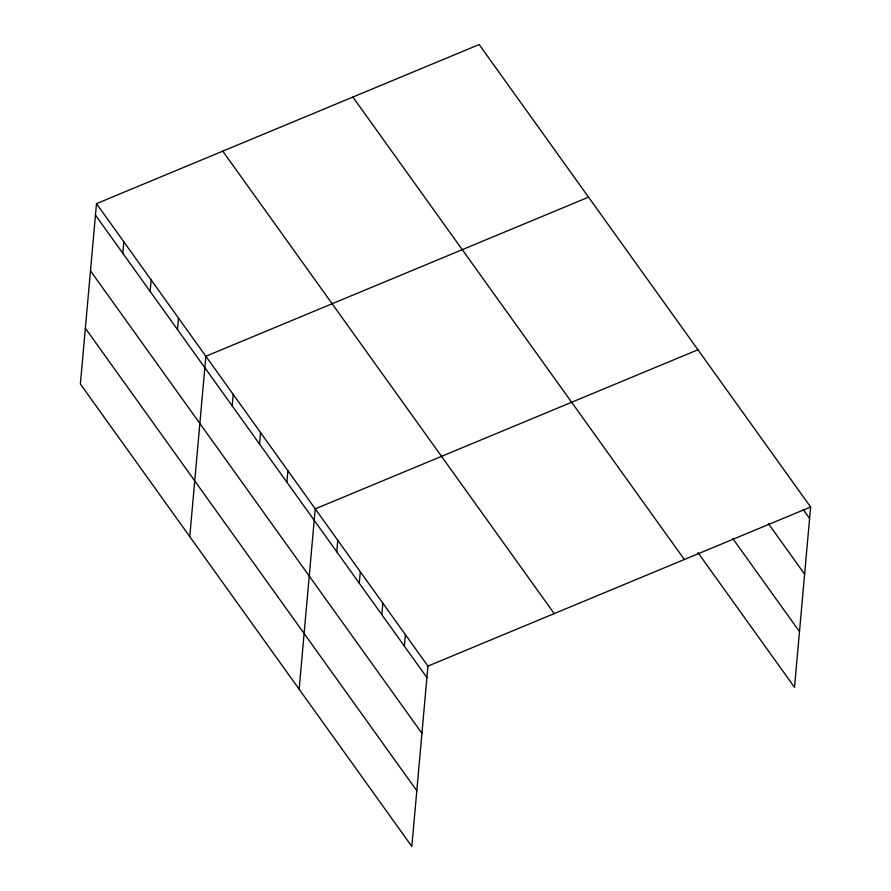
<?xml version="1.0" encoding="UTF-8"?>
<svg xmlns="http://www.w3.org/2000/svg" width="891" height="891" viewBox="0 0 891 891"><rect width="100%" height="100%" fill="white"/><g stroke="black" fill="none" stroke-linecap="round" stroke-linejoin="round"><path stroke-width="1.34" d="M96.484 203.649L80.379 383.999L411.831 846.45L427.925 666.1L96.484 203.649L479.169 44.55L810.621 507.001L794.516 687.351L697.931 552.587M122.802 253.256L123.827 241.795M150.145 291.413L151.169 279.952M177.487 329.559L178.512 318.098M189.761 536.605L205.854 356.255L588.55 197.156M232.183 405.862L233.197 394.401M259.526 444.019L260.54 432.558M286.869 482.165L287.893 470.715M299.142 689.211L315.236 508.861L697.92 349.773M336.753 551.774L337.767 540.314M359.285 583.215L360.309 571.755M381.827 614.667L382.852 603.207M404.358 646.109L405.383 634.648M427.925 666.1L810.621 507.001M803.159 509.474L809.596 518.462M768.398 523.663L804.618 574.194M732.68 538.409L799.494 631.619M352.881 97.052L684.333 559.503M222.772 151.147L554.213 613.598M95.46 215.099L426.9 677.561M90.481 270.842L421.922 733.293M85.358 328.267L416.799 790.718"/></g></svg>
